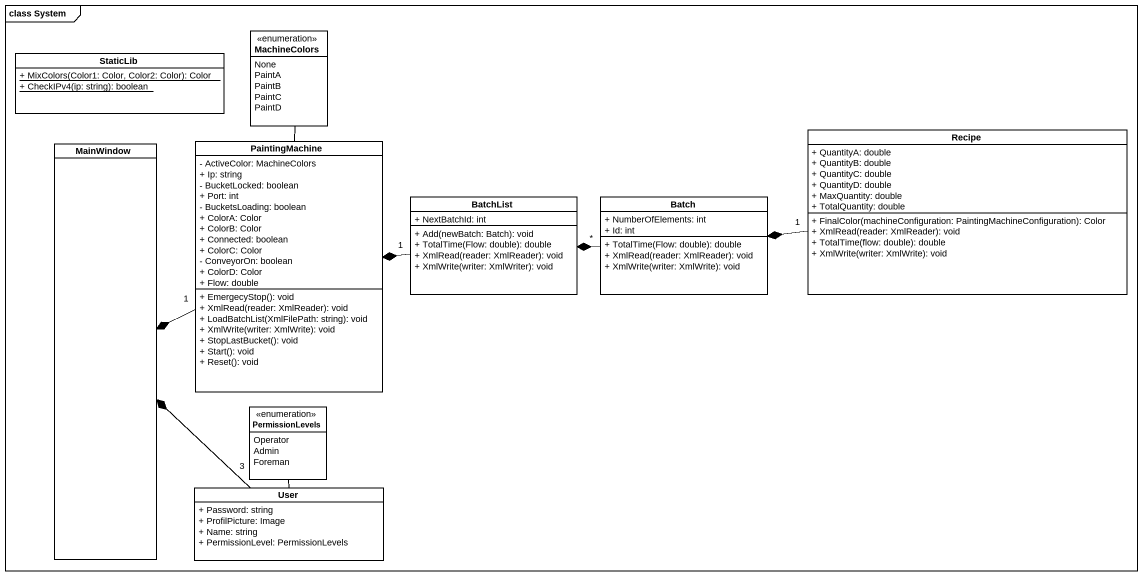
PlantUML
@startuml
mainframe class System
hide circle
hide empty members
skinparam classAttributeIconSize 0
enum MachineColors {
  None
  PaintA
  PaintB
  PaintC
  PaintD
}
class StaticLib {
  {static} + MixColors(Color1: Color, Color2: Color): Color
  {static} + CheckIPv4(ip: string): boolean
}
class MainWindow
class PaintingMachine {
  - ActiveColor: MachineColors
  + Ip: string
  - BucketLocked: boolean
  + Port: int
  - BucketsLoading: boolean
  + ColorA: Color
  + ColorB: Color
  + Connected: boolean
  + ColorC: Color
  - ConveyorOn: boolean
  + ColorD: Color
  + Flow: double
  + EmergecyStop(): void
  + XmlRead(reader: XmlReader): void
  + LoadBatchList(XmlFilePath: string): void
  + XmlWrite(writer: XmlWrite): void
  + StopLastBucket(): void
  + Start(): void
  + Reset(): void
}
class Recipe {
  + QuantityA: double
  + QuantityB: double
  + QuantityC: double
  + QuantityD: double
  + MaxQuantity: double
  + TotalQuantity: double
  + FinalColor(machineConfiguration: PaintingMachineConfiguration): Color
  + XmlRead(reader: XmlReader): void
  + TotalTime(flow: double): double
  + XmlWrite(writer: XmlWrite): void
}
class BatchList {
  + NextBatchId: int
  + Add(newBatch: Batch): void
  + TotalTime(Flow: double): double
  + XmlRead(reader: XmlReader): void
  + XmlWrite(writer: XmlWriter): void
}
class Batch {
  + NumberOfElements: int
  + Id: int
  + TotalTime(Flow: double): double
  + XmlRead(reader: XmlReader): void
  + XmlWrite(writer: XmlWrite): void
}
enum PermissionLevels {
  Operator
  Admin
  Foreman
}
class User {
  + Password: string
  + ProfilPicture: Image
  + Name: string
  + PermissionLevel: PermissionLevels
}
MachineColors -- PaintingMachine
PaintingMachine "1" -left-* MainWindow
Recipe "1" -left-* Batch
BatchList "1" -left-* PaintingMachine
Batch "*" -left-* BatchList
PermissionLevels -- User
User "3" -up-* MainWindow
@enduml
